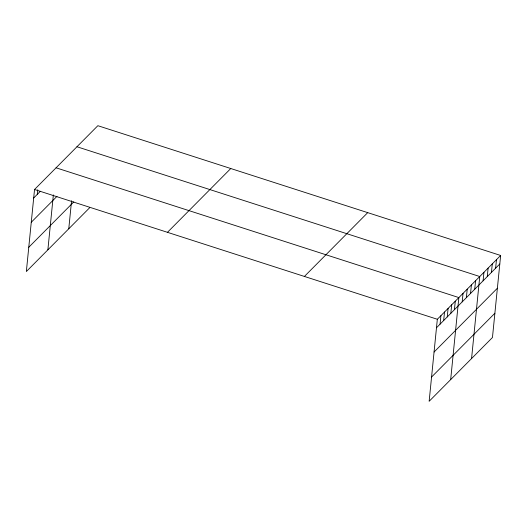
<?xml version="1.0" encoding="UTF-8"?>
<svg xmlns="http://www.w3.org/2000/svg" width="527" height="527" viewBox="0 0 527 527"><rect width="100%" height="100%" fill="white"/><g stroke="black" fill="none" stroke-linecap="round" stroke-linejoin="round"><path stroke-width="0.79" d="M500.65 255.47L437.331 319.27L429.143 401.304L492.462 337.504L500.65 255.47L97.857 125.696L34.538 189.496L26.35 271.53L89.669 207.73M37.279 194.377L37.74 189.746M47.878 249.838L53.359 194.911M68.773 228.784L71.573 200.728M440.071 324.158L440.921 315.653M443.662 320.541L444.511 312.037M447.245 316.925L448.095 308.427M450.835 313.308L451.685 304.81M454.426 309.692L455.275 301.194M450.671 379.611L458.859 297.577L56.066 167.803M462.192 301.866L463.042 293.368M466.369 297.656L467.218 289.158M470.552 293.447L471.395 284.949M474.728 289.237L475.578 280.733M471.566 358.558L479.754 276.523L76.962 146.75M483.088 280.819L483.938 272.314M487.264 276.603L488.114 268.105M491.441 272.393L492.29 263.895M495.624 268.184L496.474 259.679M33.688 197.994L40.355 191.281M31.264 222.262L56.975 196.36M28.774 247.262L73.806 201.887M167.461 232.321L230.78 168.521M304.408 276.444L367.727 212.644M436.488 327.768L499.8 263.974M434.064 352.036L497.383 288.236M431.567 377.036L494.886 313.242M34.538 189.496L437.331 319.27"/></g></svg>
